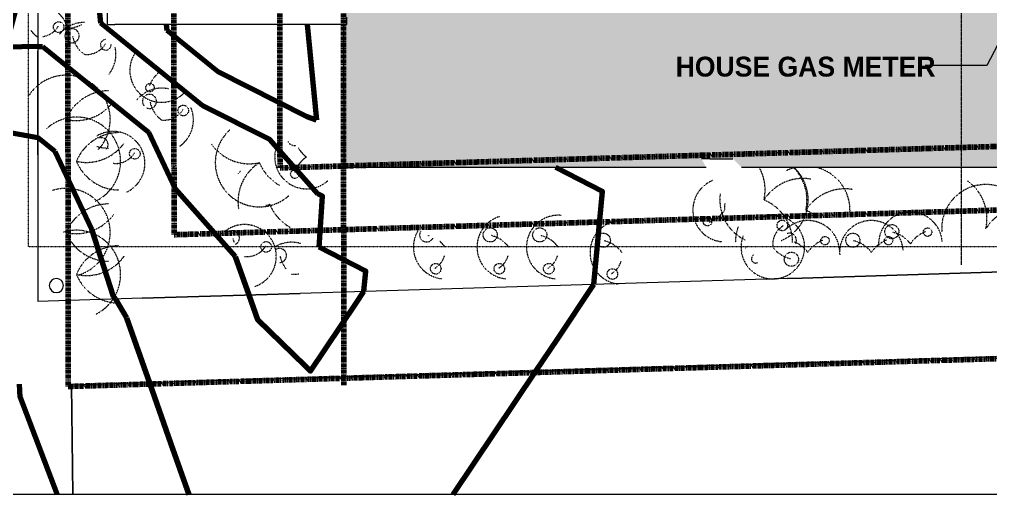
# Model space of a CAD drawing. Header units: inches. Extents: x -4292 to -464, y 9706 to 12474.
# Drawn here: x -4015 to -3465, y 9706 to 9975 of the extents above; entities that cross this region are included whole.
import ezdxf

# ---------------------------------------------------------------- set-up
doc = ezdxf.new("R2010")
doc.units = ezdxf.units.IN
doc.header["$MEASUREMENT"] = 0
for name, pattern in [('Aligning Line 1_8_', [0.25, 0.125, -0.125]), ('Dash', [0.25, 0.125, -0.125]), ('Double Dash 3_8_', [1, 0.375, -0.125, 0.125, -0.125, 0.125, -0.125]), ('Grid Line 1_2_', [0.875, 0.5, -0.125, 0.125, -0.125])]:
    doc.linetypes.add(name, pattern=pattern)
for name, color, linetype, lineweight in [('A-DETL-GENF-HDLN-1', 9, 'Dash', 9), ('A-FLOR-2', 50, 'Continuous', 13), ('A-FLOR-PATT-3', 7, 'Continuous', 9), ('A-WALL-3', 50, 'Continuous', 13), ('C-PROP-LINE-1', 170, 'Double Dash 3_8_', 140), ('C-TOPO', 7, 'Continuous', 9), ('C-TOPO-MAJR-1', 130, 'Continuous', 70), ('E-LITE-EQPM-1', 7, 'Continuous', 9), ('G-ANNO-SYMB', 111, 'Aligning Line 1_8_', 9), ('G-ANNO-SYMB-1', 147, 'Aligning Line 1_8_', 9), ('G-ANNO-TEXT', 231, 'Continuous', 9), ('S-GRID-1', 1, 'Grid Line 1_2_', 9)]:
    doc.layers.add(name, color=color, linetype=linetype, lineweight=lineweight)
doc.styles.add('Century Gothic_B', font='GOTHICB.TTF', dxfattribs={"height": 11.25})

msp = doc.modelspace()

# ---------------------------------------------------------------- hatches: boundary and pattern name
at = {"layer": 'A-FLOR-PATT-3'}
h = msp.add_hatch(dxfattribs=at)
h.set_pattern_fill('FP_23', color=256, style=0, pattern_type=2)
h.set_pattern_definition([(0, (0, 2.778), (19.2, 4.799), [1.584, -12.816, 1.584, -12.816, -76.8]), (0, (0, 2.778), (19.2, 4.799), [-28.8, 1.584, -27.216, 1.584, -12.816, -33.6]), (0, (0, 2.778), (19.2, 4.799), [-72, 1.584, -8.016, 1.584, -22.416]), (120.003, (7.2, 5.178), (-13.7571668, 14.2261014), [1.584, -12.815, 1.584, -12.815, -76.792]), (120.003, (7.2, 5.178), (-13.7571668, 14.2261014), [-28.797, 1.584, -27.213, 1.584, -12.815, -33.597]), (120.003, (7.2, 5.178), (-13.7571668, 14.2261014), [-71.993, 1.584, -8.015, 1.584, -22.414]), (239.997, (9.6, 14.777), (-5.4425742, -19.0248047), [1.584, -12.815, 1.584, -12.815, -76.792]), (239.997, (9.6, 14.777), (-5.4425742, -19.0248047), [-28.797, 1.584, -27.213, 1.584, -12.815, -33.597]), (239.997, (9.6, 14.777), (-5.4425742, -19.0248047), [-71.993, 1.584, -8.015, 1.584, -22.414])])
h.paths.add_polyline_path([(-3585.94814, 9891.1894), (-3329.12374, 9891.1894), (-3329.12374, 10010.0894), (-3367.39796, 10010.0894), (-3367.39796, 10009.5894), (-3405.42296, 10009.5894), (-3405.42296, 10010.0894), (-3559.71124, 10010.0894), (-3559.71124, 10009.5894), (-3597.73624, 10009.5894), (-3597.73624, 10010.0894), (-3598.11124, 10010.0894), (-3598.11124, 10009.5894), (-3636.13624, 10009.5894), (-3636.13624, 10010.0894), (-3636.51124, 10010.0894), (-3636.51124, 10009.5894), (-3674.53624, 10009.5894), (-3674.53624, 10010.0894), (-3770.72374, 10010.0894), (-3770.72374, 10009.5894), (-3808.74874, 10009.5894), (-3808.74874, 10010.0894), (-3830.82374, 10010.0894), (-3830.80101, 9976.3144), (-3829.32374, 9976.3144), (-3829.32374, 9972.0644), (-3830.93134, 9972.0644), (-3830.80101, 9891.1894), (-3625.85888, 9891.1894), (-3628.49011, 9896.18921), (-3610.8159, 9896.18921), (-3605.79826, 9891.1894), (-3591.75916, 9891.1894)], flags=0)
h.paths.add_polyline_path([(-2788.2258, 9891.1894), (-2695.52374, 9891.1894), (-2695.52374, 9954.9894), (-2887.52374, 9954.9894), (-2887.52374, 9891.1894)], flags=0)
h.paths.add_polyline_path([(-2945.12374, 9891.1894), (-2945.12374, 9895.2644), (-3139.24874, 9895.2644), (-3139.24874, 9954.9894), (-3271.52374, 9954.9894), (-3271.52374, 9891.1894), (-2947.24874, 9891.1894)], flags=0)
h.paths.add_polyline_path([(-1938.32373, 9891.1897), (-1933.32374, 9891.1897), (-1933.32374, 9897.3894), (-1941.22374, 9897.3894), (-1941.22374, 10011.5894), (-2097.82374, 10011.5894), (-2097.82374, 10010.0894), (-2061.92374, 10010.0894), (-2061.92374, 9974.1894), (-2059.79874, 9974.1894), (-2059.79874, 9896.18921), (-1938.32374, 9896.18921), (-1938.32373, 9892.03858)], flags=0)
h.paths.add_polyline_path([(-2442.59874, 9896.18921), (-2255.96259, 9896.1894), (-2255.96259, 9954.9894), (-2369.12374, 9954.9894), (-2369.12374, 10010.0894), (-2407.71124, 10010.0894), (-2407.71124, 10009.5894), (-2442.59874, 10009.5894), (-2442.59874, 9896.1894)], flags=0)
h.paths.add_polyline_path([(-3439.32123, 9999.83677), (-3439.32123, 10000.58677), (-3442.33815, 10000.58677), (-3442.36343, 10001.82795), (-3442.39751, 10002.08677), (-3442.39751, 10003.58677), (-3446.14626, 10003.58677), (-3446.18033, 10001.82795), (-3446.20562, 10001.68402), (-3446.20562, 10000.58677), (-3447.97254, 10000.58677), (-3447.97254, 9999.83677), (-3451.81998, 9999.83677), (-3451.81998, 10000.58677), (-3454.8369, 10000.58677), (-3454.86219, 10001.82795), (-3454.89626, 10002.08677), (-3454.89626, 10003.58677), (-3459.52126, 10003.62084), (-3459.52126, 10005.58677), (-3454.89626, 10005.58677), (-3454.86219, 10007.34559), (-3454.8369, 10007.53762), (-3454.8369, 10008.58677), (-3446.20562, 10008.58677), (-3446.16174, 10007.20437), (-3446.14626, 10007.08677), (-3446.14626, 10005.58677), (-3442.39751, 10005.58677), (-3442.36343, 10007.34559), (-3442.33815, 10007.53762), (-3442.33815, 10008.58677), (-3433.70686, 10008.58677), (-3433.66299, 10007.20437), (-3433.64751, 10007.08677), (-3433.64751, 10005.58677), (-3429.02251, 10005.5527), (-3429.02251, 10003.58677), (-3433.64751, 10003.58677), (-3433.68158, 10001.82795), (-3433.70686, 10001.68402), (-3433.70686, 10000.58677), (-3435.47379, 10000.58677), (-3435.47379, 9999.83677), (-3435.99045, 9999.83677)], flags=0)

# ---------------------------------------------------------------- linework, layer by layer
at = {"layer": 'A-DETL-GENF-HDLN-1'}
for centre, radius in [((-3992.4051, 9970.61637), 3), ((-3940.75952, 9936.37479), 2.38542), ((-3921.88006, 9923.46133), 3), ((-3949.32961, 9898.95978), 3), ((-3858.72379, 9887.41467), 2.38542), ((-3625.13008, 9860.55989), 2.38542), ((-3582.75832, 9858.43935), 3), ((-3520.73988, 9854.89297), 4), ((-3748.10335, 9853.06984), 4), ((-3720.10335, 9853.06984), 4), ((-3684.10335, 9850.06984), 4), ((-3558.59758, 9849.81996), 2.38542), ((-3542.81435, 9850.06984), 4), ((-3522.59758, 9849.81996), 2.38542), ((-3500.52311, 9854.64309), 2.38542), ((-3874.96273, 9846.29669), 3), ((-3577.62809, 9839.31001), 4), ((-3778.97312, 9833.9405), 3), ((-3742.97312, 9833.9405), 3), ((-3714.97312, 9833.9405), 3), ((-3678.97312, 9830.9405), 3)]:
    msp.add_circle(centre, radius, dxfattribs=at)
for centre, radius, start, end in [((-4004.66042, 9965.25385), 18, 338.9796858, 88.4098479), ((-3977.9974, 9955.25385), 18, 89.4104259, 141.0483132), ((-3994.78418, 9978.82174), 16.78176, 217.3652786, 233.9486399), ((-4003.14089, 9977.3852), 12.22615, 278.2667821, 329.0244958), ((-3990.33003, 9994.57577), 25, 271.1963998, 295.7765166), ((-3984.87142, 9965.7466), 4, 247, 217.4398577), ((-3968.12116, 9968.82174), 16.78176, 192.0513601, 233.9486399), ((-3965.74208, 9960.61637), 3, 94.1599688, 270), ((-3976.47787, 9967.3852), 12.22615, 262.8605029, 329.0244958), ((-3965.74208, 9960.61637), 3, 270, 8.9717631), ((-3977.9974, 9955.25385), 18, 321.061122, 12.6185342), ((-3934.13538, 9946.09881), 18, 141.0480948, 270), ((-3941.0094, 9956.59156), 4, 217.4372867, 247), ((-3923.90182, 9930.73466), 18.46031, 123.6662964, 158.3337036), ((-3988.24795, 9918.40239), 25, 317.1815045, 146.4453495), ((-3963.99822, 9908.38091), 26.23889, 90.4534107, 157.5465893), ((-3934.13538, 9918.09881), 18, 77.6069335, 141.048116), ((-3934.13538, 9946.09881), 18, 270, 321.0612937), ((-3941.0094, 9928.59156), 4, 247, 217.4376841), ((-3982.54799, 9944.01468), 26.23889, 257.4534107, 324.5465893), ((-3924.25914, 9931.6667), 16.78176, 192.0513601, 233.9486399), ((-3932.61585, 9930.23016), 12.22615, 262.8605029, 329.0244958), ((-3934.13538, 9918.09881), 18, 304.8554444, 24.2759365), ((-3982.37295, 9894.71466), 25, 295.2797225, 132.9259564), ((-3958.12322, 9884.69318), 26.23889, 90.4534107, 157.5465893), ((-3961.58493, 9893.59727), 18, 295.2797866, 121.9123286), ((-3968.45895, 9904.09001), 4, 321.203655, 109.2696509), ((-3878.76267, 9893.94382), 25, 132.3529412, 270), ((-3852.09965, 9897.1387), 18, 143.0378447, 270), ((-3976.67299, 9920.32695), 26.23889, 257.4534107, 324.5465893), ((-3963.99822, 9928.42386), 26.23889, 254.9525528, 269.5465893), ((-3884.46263, 9919.55611), 26.23889, 215.4534107, 282.5465893), ((-3858.97367, 9907.63144), 4, 206.1088434, 247), ((-3858.97367, 9907.63144), 4, 247, 280.5052919), ((-3842.22341, 9910.70658), 16.78176, 210.2332048, 233.9486399), ((-3960.0654, 9905.72862), 12.22615, 262.8605029, 329.0244958), ((-3841.86608, 9881.77454), 18.46031, 123.6662964, 158.3337036), ((-3958.12322, 9904.73613), 26.23889, 202.4534107, 269.5465893), ((-3864.68252, 9871.80271), 26.23889, 122.4534107, 189.5465893), ((-3854.51294, 9903.96529), 26.23889, 202.4534107, 240.7923699), ((-3618.73902, 9878.5588), 26.23889, 347.4534107, 28.8746682), ((-3569.43899, 9866.98384), 25, 103.8849573, 116.4705882), ((-3595.05129, 9872.6838), 26.23889, 347.4534107, 44.8595847), ((-3593.12672, 9872.85884), 25, 0, 47.42271), ((-3569.43899, 9866.98384), 25, 0, 76.1150427), ((-3872.88767, 9870.25609), 25, 131.6472608, 136.0113136), ((-3852.09965, 9897.1387), 18, 270, 311.6575836), ((-3615.40606, 9867.18402), 18, 112.3977457, 180), ((-3570.98561, 9858.77869), 26.23889, 80.4534107, 147.5465893), ((-3467.54855, 9856.5894), 25, 4.253089, 184.2529975), ((-3493.16085, 9862.28936), 26.23889, 347.4534107, 54.5465893), ((-3988.24795, 9854.40239), 25, 287.7058018, 107.7063705), ((-3878.76267, 9893.94382), 25, 270, 311.6478897), ((-3593.12672, 9872.85884), 25, 172.1785338, 244.711311), ((-3547.29788, 9852.90369), 26.23889, 80.4534107, 147.5465893), ((-3963.99822, 9844.38091), 26.23889, 90.4534107, 157.5465893), ((-3878.58763, 9895.86838), 26.23889, 277.6634153, 282.5465893), ((-3858.80752, 9848.11498), 26.23889, 122.4534107, 126.5186739), ((-3848.63794, 9880.27756), 26.23889, 202.4534107, 240.7923699), ((-3603.27471, 9868.70356), 12.22615, 169.9973011, 187.1394971), ((-3603.14819, 9848.60911), 26.23889, 0.4534107, 67.5465893), ((-3593.12672, 9872.85884), 25, 292.8801527, 0), ((-3445.40744, 9842.50925), 26.23889, 80.4534107, 147.5465893), ((-3982.54799, 9880.01468), 26.23889, 257.4534107, 324.5465893), ((-3737.6106, 9846.19582), 18, 106.1071806, 264.7480107), ((-3709.6106, 9846.19582), 18, 84.7314691, 264.7479093), ((-3615.40606, 9867.18402), 18, 180, 264.731127), ((-3630.77021, 9877.41759), 18.46031, 291.6662964, 326.3337036), ((-3588.12084, 9846.18402), 18, 180, 112.8808116), ((-3579.46047, 9842.73411), 26.23889, 55.0995812, 67.5465893), ((-3569.43899, 9866.98384), 25, 356.9790125, 0), ((-3510.24713, 9848.01895), 18, 4.2573083, 184.2411084), ((-3887.21805, 9840.93417), 18, 289.4493884, 129.1311538), ((-3673.6106, 9843.19582), 18, 84.7316151, 264.4812188), ((-3583.10525, 9848.60911), 26.23889, 159.9415832, 179.5465893), ((-3575.98949, 9847.70356), 12.22615, 120.9755042, 187.1394971), ((-3568.3216, 9843.19582), 18, 4.2574059, 134.6390807), ((-3532.3216, 9843.19582), 18, 4.2573959, 184.2410206), ((-3982.37295, 9830.71466), 25, 295.96579, 107.7062563), ((-3963.99822, 9864.42386), 26.23889, 202.4534107, 269.5465893), ((-3894.09207, 9851.42692), 4, 296.2235933, 147.1288211), ((-3773.6106, 9846.19582), 18, 148.3308268, 264.748141), ((-3784.10335, 9853.06984), 4, 151.5714286, 333.849777), ((-3787.17849, 9836.31958), 16.78176, 74.4305161, 77.9486399), ((-3751.17849, 9836.31958), 16.78176, 36.0513601, 77.9486399), ((-3723.17849, 9836.31958), 16.78176, 36.0513601, 77.9486399), ((-3588.12084, 9846.18402), 18, 159.6516078, 180), ((-3578.81435, 9850.06984), 4, 23, 107.972518), ((-3523.81502, 9838.14271), 16.78176, 36.0513601, 77.9486399), ((-3494.88298, 9837.78539), 18.46031, 111.6662964, 146.3337036), ((-3958.12322, 9820.69318), 26.23889, 90.4534107, 157.5465893), ((-3877.34181, 9854.50206), 16.78176, 192.0513601, 200.5047563), ((-3885.69852, 9853.06552), 12.22615, 262.8605029, 329.0244958), ((-3860.55503, 9830.93417), 18, 73.0043845, 123.0000931), ((-3787.17849, 9836.31958), 16.78176, 36.0513601, 51.1125501), ((-3687.17849, 9833.31958), 16.78176, 36.0513601, 77.9486399), ((-3618.73902, 9867.15888), 26.23889, 305.4534107, 309.7085762), ((-3581.88949, 9833.31958), 16.78176, 36.0513601, 69.6009166), ((-3578.81435, 9850.06984), 4, 333.697381, 23), ((-3552.95744, 9832.96226), 18.46031, 111.6662964, 146.3337036), ((-3545.88949, 9833.31958), 16.78176, 36.0513601, 77.9486399), ((-3516.95744, 9832.96226), 18.46031, 111.6662964, 146.3337036), ((-3976.67299, 9856.32695), 26.23889, 257.4534107, 324.5465893), ((-3867.42905, 9841.42692), 4, 272.7142857, 127.5991867), ((-3785.74195, 9844.67629), 12.22615, 300.9755042, 343.6264494), ((-3749.74195, 9844.67629), 12.22615, 300.9755042, 343.6249701), ((-3721.74195, 9844.67629), 12.22615, 300.9755042, 343.6238195), ((-3597.84486, 9839.55989), 2.38542, 120.7879957, 161), ((-3574.55295, 9856.06026), 16.78176, 216.0513601, 257.9486399), ((-3850.67879, 9844.50206), 16.78176, 192.0513601, 219.4869392), ((-3685.74195, 9841.67629), 12.22615, 300.9755042, 343.6221653), ((-3597.84486, 9839.55989), 2.38542, 161, 295.9677876), ((-3958.12322, 9840.73613), 26.23889, 202.4534107, 269.5465893), ((-3859.0355, 9843.06552), 12.22615, 262.8605029, 282.1945012)]:
    msp.add_arc(centre, radius, start, end, dxfattribs=at)
at = {"layer": 'A-FLOR-2'}
for p, q in [((-3830.80101, 9891.1894), (-3830.93134, 9972.0644)), ((-3625.85888, 9891.1894), (-3830.80101, 9891.1894)), ((-3329.12374, 9891.1894), (-3605.79826, 9891.1894))]:
    msp.add_line(p, q, dxfattribs=at)
at = {"layer": 'A-WALL-3'}
for p, q in [((-3964.84874, 9972.0644), (-3964.84874, 10168.3144)), ((-3829.32374, 9972.0644), (-3829.32374, 9976.3144)), ((-3964.84874, 9972.0644), (-3960.59874, 9972.0644)), ((-3829.32374, 9972.0644), (-3960.59874, 9972.0644))]:
    msp.add_line(p, q, dxfattribs=at)
at = {"layer": 'C-PROP-LINE-1'}
for p, q in [((-3989.61052, 12268.68951), (-3987.00617, 9767.3363)), ((-3929.52303, 12184.68951), (-3927.0955, 9853.16749)), ((-3869.44796, 12124.68951), (-3867.12227, 9890.97905)), ((-3833.41046, 12088.68951), (-3830.99429, 9768.08086)), ((-3867.12227, 9890.97905), (-720.7638, 9985.17228)), ((-3927.0955, 9853.16749), (-684.32032, 9950.24717)), ((-3987.00617, 9767.3363), (-599.28554, 9868.75524))]:
    msp.add_line(p, q, dxfattribs=at)
at = {"layer": 'C-TOPO'}
for p, q in [((-4004.23425, 10085.3855), (-4004.23425, 9967.27661)), ((-4004.23425, 10085.3855), (-4004.23425, 9967.27661)), ((-4004.23425, 9967.27661), (-4004.23425, 9956.94653)), ((-4004.23425, 9967.27661), (-4004.23425, 9956.94653)), ((-4004.23425, 9898.28174), (-4004.23425, 9956.94653)), ((-4004.23425, 9956.94653), (-4004.23425, 9898.28174)), ((-4004.23425, 9898.28174), (-4004.23425, 9820.70215)), ((-4004.23425, 9898.28174), (-4004.23425, 9820.70215)), ((-3628.49011, 9896.18921), (-3628.54661, 9896.18921)), ((-3623.71326, 9896.18921), (-3628.49011, 9896.18921)), ((-3623.71326, 9896.18921), (-3619.82629, 9896.18921)), ((-3619.82629, 9896.18921), (-3610.8159, 9896.18921)), ((-3571.55896, 9828.67969), (-3329.12366, 9836.08301)), ((-3329.12366, 9836.08301), (-3571.55896, 9828.67969)), ((-3591.75916, 9828.06299), (-3855.76355, 9820.00049)), ((-3591.75916, 9828.06299), (-3855.76355, 9820.00049)), ((-3591.75916, 9828.06299), (-3587.11926, 9828.20435)), ((-3587.11926, 9828.20435), (-3591.75916, 9828.06299)), ((-3579.75696, 9828.4292), (-3587.11926, 9828.20435)), ((-3579.75696, 9828.4292), (-3587.11926, 9828.20435)), ((-3571.55896, 9828.67969), (-3579.75696, 9828.4292)), ((-3579.75696, 9828.4292), (-3571.55896, 9828.67969)), ((-4004.23425, 9820.70215), (-4004.23425, 9815.46606)), ((-4004.23425, 9820.70215), (-4004.23425, 9815.46606)), ((-3945.09741, 9817.27222), (-3874.31909, 9819.43359)), ((-3874.31909, 9819.43359), (-3945.09741, 9817.27222)), ((-3855.76355, 9820.00049), (-3874.31909, 9819.43359)), ((-3874.31909, 9819.43359), (-3855.76355, 9820.00049)), ((-3945.09741, 9817.27222), (-4004.23425, 9815.46606)), ((-3945.09741, 9817.27222), (-4004.23425, 9815.46606)), ((-2768.69165, 9805.17554), (-3518.60413, 9782.27417)), ((-2768.69165, 9805.17554), (-3518.60413, 9782.27417)), ((-3561.63171, 9780.96021), (-3600.27539, 9779.78027)), ((-3600.27539, 9779.78027), (-3561.63171, 9780.96021)), ((-3561.63171, 9780.96021), (-3518.60413, 9782.27417)), ((-3561.63171, 9780.96021), (-3518.60413, 9782.27417)), ((-3624.62695, 9779.03687), (-3849.28235, 9772.17554)), ((-3849.28235, 9772.17554), (-3624.62695, 9779.03687)), ((-3600.27539, 9779.78027), (-3624.62695, 9779.03687)), ((-3600.27539, 9779.78027), (-3624.62695, 9779.03687)), ((-3893.07605, 9770.83813), (-3985.11621, 9768.02783)), ((-3893.07605, 9770.83813), (-3985.11621, 9768.02783)), ((-3849.28235, 9772.17554), (-3893.07605, 9770.83813)), ((-3849.28235, 9772.17554), (-3893.07605, 9770.83813)), ((-3984.43469, 9706.19796), (-3985.11621, 9768.02783)), ((-3985.11621, 9768.02783), (-3984.43469, 9706.19796))]:
    msp.add_line(p, q, dxfattribs=at)
at = {"layer": 'C-TOPO-MAJR-1'}
for p, q in [((-3968.49085, 9972.78251), (-3982.0407, 10108.73804)), ((-3910.8403, 9926.18695), (-3968.49084, 9972.78246)), ((-3931.02812, 9968.69473), (-3931.36396, 9972.0644)), ((-3902.20285, 9945.39694), (-3931.02812, 9968.69469)), ((-3851.79095, 9972.0644), (-3846.40682, 9918.00964)), ((-4004.23412, 9959.63262), (-4001.62072, 9959.6934)), ((-3851.67096, 9919.79524), (-3902.20279, 9945.39691)), ((-3846.40684, 9918.00965), (-3851.67082, 9919.79519)), ((-3994.38572, 9900.30534), (-4004.23412, 9908.26522)), ((-3973.64084, 9856.37309), (-3994.38561, 9900.30512)), ((-3892.41661, 9840.87401), (-3884.7317, 9819.11559)), ((-3960.20295, 9816.81078), (-3954.05483, 9806.24983)), ((-3954.05477, 9806.24972), (-3941.03052, 9769.37391)), ((-3769.10466, 9706.19796), (-3722.27163, 9776.05455))]:
    msp.add_line(p, q, dxfattribs=at)
at = {"layer": 'C-TOPO-MAJR-1', "flags": 128}
for points in [[(-4004.23412, 9959.63262), (-4022.41048, 9959.20992), (-4017.05994, 9979.02812), (-4004.23412, 10026.5345)], [(-4001.62057, 9959.6934), (-3990.54946, 9950.74528), (-3941.56793, 9911.15642)], [(-4064.23412, 9928.6411), (-4023.12646, 9911.62215), (-4004.23425, 9908.26524)], [(-3845.62635, 9876.27493), (-3872.94138, 9906.98567), (-3910.84025, 9926.18692)], [(-3941.56791, 9911.15638), (-3926.44771, 9879.13573), (-3892.41666, 9840.87406)], [(-3689.40368, 9825.08067), (-3684.57214, 9877.5677), (-3710.98503, 9891.1894)], [(-3844.97474, 9846.14533), (-3842.98296, 9875.044), (-3845.62628, 9876.27485)], [(-3960.20302, 9816.81086), (-3961.45719, 9818.22094), (-3973.64071, 9856.3727)], [(-3819.59658, 9821.10474), (-3818.54619, 9832.51555), (-3844.97467, 9846.14529)], [(-3722.27163, 9776.05455), (-3710.1151, 9794.18733), (-3689.40368, 9825.08067)], [(-3884.7317, 9819.11559), (-3879.81497, 9805.19475), (-3852.94828, 9779.09568), (-3849.80637, 9776.04354), (-3824.0993, 9814.38844), (-3819.59658, 9821.10474)], [(-3993.25742, 9706.19796), (-4014.24901, 9761.22944), (-4014.64329, 9768.65358)], [(-3941.03052, 9769.37391), (-3928.84959, 9734.88584), (-3918.71725, 9706.19796)]]:
    msp.add_lwpolyline(points, dxfattribs=at)
at = {"layer": 'E-LITE-EQPM-1'}
for start, end in [(0, 180), (180, 0)]:
    msp.add_arc((-3993.71562, 9824.41957), 4, start, end, dxfattribs=at)
at = {"layer": 'G-ANNO-SYMB'}
msp.add_line((-1875.49837, 9706.24032), (-4111.31955, 9706.24032), dxfattribs=at)
at = {"layer": 'G-ANNO-SYMB-1'}
for p, q in [((-4009.5295, 9846.2766), (-4009.5295, 12240.74859)), ((-1813.52288, 9846.2766), (-4009.5295, 9846.2766)), ((-583.06955, 9706.24032), (-4111.31955, 9706.24032)), ((-1910.95638, 9706.24032), (-4071.96446, 9706.24032))]:
    msp.add_line(p, q, dxfattribs=at)
at = {"layer": 'G-ANNO-TEXT'}
for p, q in [((-3439.09449, 10002.19272), (-3467.06055, 9948.89892)), ((-3467.06055, 9948.89892), (-3501.88621, 9948.89892))]:
    msp.add_line(p, q, dxfattribs=at)
at = {"layer": 'S-GRID-1'}
msp.add_line((-3481.32374, 9836.17969), (-3481.32374, 12413.73712), dxfattribs=at)

# ---------------------------------------------------------------- texts
at = {"layer": 'G-ANNO-TEXT', "insert": (-3643.14605, 9953.90187), "char_height": 11.25, "width": 171.195, "attachment_point": 1, "style": 'Century Gothic_B'}
msp.add_mtext('HOUSE GAS METER', dxfattribs=at)

doc.saveas('drawing.dxf')
